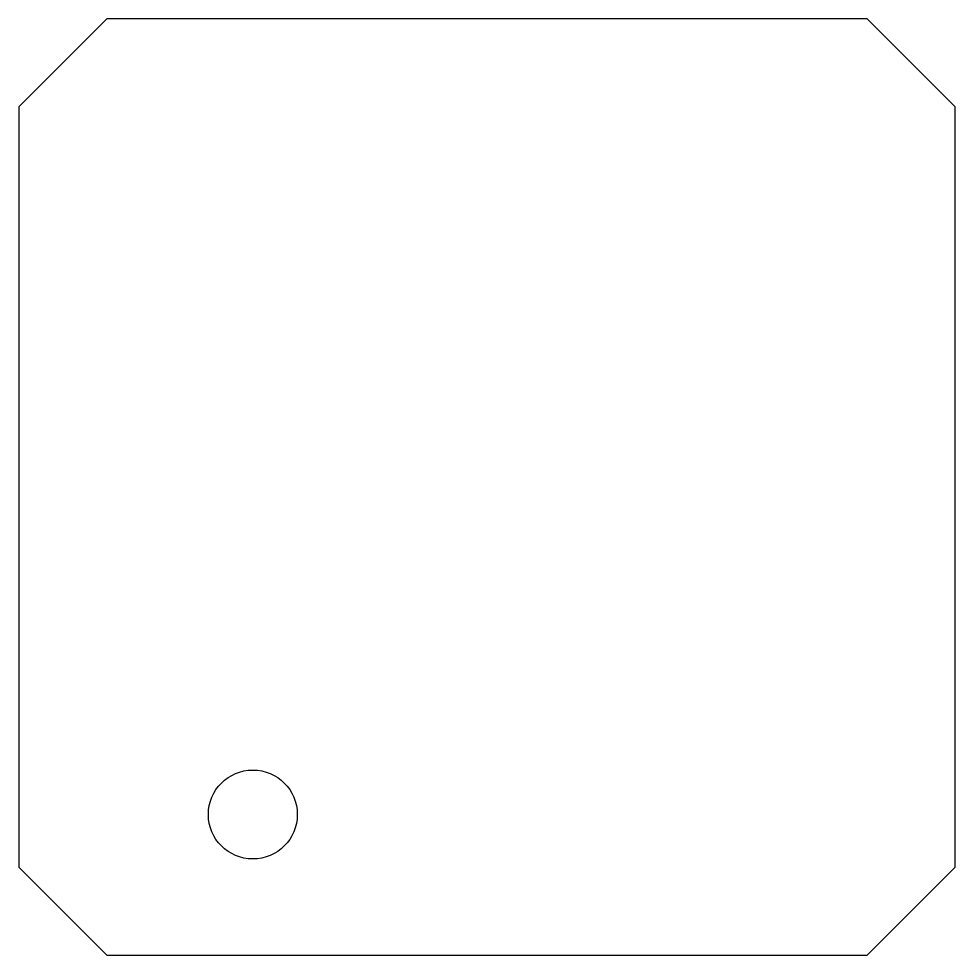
# Model space of a CAD drawing. Header units: millimetres. Extents: x -1.6 to 61.6, y -1.6 to 61.6.
import ezdxf

# ---------------------------------------------------------------- set-up
doc = ezdxf.new("R2010")
doc.units = ezdxf.units.MM
doc.layers.get('0').update_dxf_attribs({"linetype": 'CONTINUOUS'})

msp = doc.modelspace()

# ---------------------------------------------------------------- linework, layer by layer
msp.add_lwpolyline([(55, 61.6), (5, 61.6), (4.337, 61.6), (1.369, 58.631), (-1.6, 55.663), (-1.6, 55), (-1.6, 5.2), (-1.6, 5), (-1.6, 4.337), (1.369, 1.369), (4.338, -1.601), (5, -1.6), (55, -1.6), (55.662, -1.601), (58.631, 1.369), (61.6, 4.337), (61.601, 5), (61.601, 55.662), (58.632, 58.631), (55.664, 61.6), (55.2, 61.6)], close=True)
msp.add_circle((14.2, 7.9), 3)

doc.saveas('drawing.dxf')
